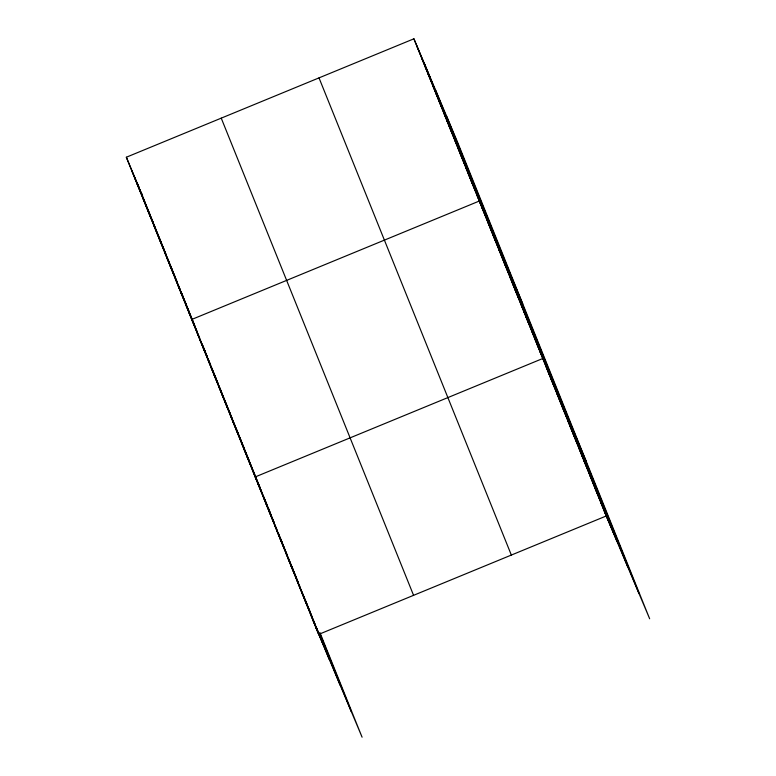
<?xml version="1.0" encoding="UTF-8"?>
<svg xmlns="http://www.w3.org/2000/svg" width="776" height="776" viewBox="0 0 776 776"><rect width="100%" height="100%" fill="white"/><g stroke="black" fill="none" stroke-linecap="round" stroke-linejoin="round"><path stroke-width="1.16" d="M606.24 515.982L318.674 634.409L126.343 157.227L413.909 38.8L457.326 141.591L649.658 618.773L606.24 515.982L413.909 38.8M542.773 358.512L255.197 476.939L266.702 504.157M416.634 45.561L429.991 77.493M422.086 59.083L432.717 84.254M424.811 65.844L435.443 91.015M427.537 72.604L440.894 104.527M432.979 86.117L443.62 111.288M435.705 92.877L446.336 118.049M438.43 99.638L451.787 131.571M443.882 113.16L454.513 138.332M446.607 119.921L457.239 145.093M449.333 126.682L462.69 158.614M454.785 140.204L465.416 165.375M457.5 146.965L468.141 172.136M460.226 153.726L473.583 185.648M465.678 167.238L476.309 192.409M468.403 173.999L479.035 199.17M471.129 180.76L484.486 212.692M476.58 194.281L487.212 219.453M522.723 303.833L479.306 201.042L191.73 319.47L205.126 351.489L202.361 344.641M482.061 207.89L495.457 239.91M487.58 221.577L498.211 246.749M490.345 228.425L500.976 253.597M493.1 235.274L506.495 267.293M498.619 248.97L509.25 274.141M501.374 255.818L512.014 280.99M504.138 262.657L517.534 294.676M509.657 276.353L520.289 301.524M512.412 283.201L523.053 308.373M515.177 290.049L528.572 322.069M520.696 303.736L531.327 328.908M523.451 310.584L534.092 335.756M526.215 317.433L539.601 349.452M531.735 331.129L542.366 356.3M534.489 337.977L545.121 363.139M537.254 344.816L547.885 369.987M540.009 351.664L586.19 461.303M545.528 365.36L556.159 390.532M548.293 372.208L558.924 397.38M551.047 379.057L564.443 411.067M556.567 392.743L567.198 417.915M559.331 399.591L569.962 424.763M562.086 406.44L575.482 438.459M567.605 420.136L578.236 445.298M570.37 426.975L581.001 452.146M573.125 433.823L586.52 465.842M578.644 447.519L589.275 472.691M581.408 454.367L592.039 479.539M584.163 461.206L597.559 493.226M589.682 474.902L600.314 500.074M592.447 481.75L603.078 506.922M595.202 488.599L608.597 520.618M600.721 502.285L611.352 527.457M603.486 509.134L614.117 534.305M126.343 157.227L139.234 188.064M141.3 192.642L142.6 195.717M131.794 170.749L142.425 195.921L139.699 189.16M134.51 177.51L144.685 201.585M137.236 184.271L150.137 215.107M142.687 197.793L153.318 222.964L150.593 216.203M145.413 204.554L155.578 228.629M148.138 211.305L161.495 243.237M153.59 224.827L164.221 249.998M156.316 231.588L166.481 255.663M159.031 238.348L172.398 270.281M164.483 251.87L175.114 277.042M167.209 258.631L177.384 282.707M169.934 265.392L180.517 290.757M181.439 292.94L182.826 296.228M175.386 278.914L186.017 304.085L180.954 291.524M178.111 285.675L188.743 310.837M180.837 292.426L193.728 323.262M186.279 305.948L196.92 331.119M189.004 312.709L199.636 337.88M197.249 333.166L207.425 357.241M200.014 340.014L210.645 365.186L207.881 358.337M202.769 346.853L216.164 378.872L213.4 372.024M208.288 360.549L218.463 384.624M211.053 367.397L221.684 392.569M213.807 374.245L229.958 413.104L219.327 387.932M222.091 394.78L232.257 418.856L230.356 414.083M224.846 401.628L237.776 432.552M230.365 415.325L240.996 440.496L238.242 433.648M233.13 422.173L243.761 447.335M235.885 429.012L248.815 459.935M241.404 442.708L254.8 474.728L244.159 449.556M246.923 456.404L260.319 488.414L257.554 481.576M252.442 470.091L261.221 490.888M268.428 508.261L269.728 511.335M257.962 483.787L271.358 515.807L268.593 508.959M263.481 497.484L274.112 522.655L271.745 516.787M266.236 504.322L276.877 529.494M269 511.171L281.93 542.094M274.52 524.867L283.764 546.75M277.274 531.715L287.45 555.791M280.039 538.563L293.425 570.573M285.558 552.25L296.19 577.422M288.313 559.098L298.488 583.174M291.078 565.947L304.464 597.966M296.597 579.643L306.762 603.718M299.352 586.481L309.983 611.653L307.228 604.814M302.116 593.33L312.282 617.405M304.871 600.178L317.801 631.101M310.39 613.874L321.022 639.046M313.155 620.722L323.786 645.884M315.91 627.561L362.091 737.2L319.906 632.547M446.51 115.973L638.842 593.155M435.365 89.589L627.697 566.771M424.54 63.971L616.872 541.153M319.014 77.881L511.345 555.063M221.238 118.146L413.569 595.328M319.731 633.342L351.266 711.582M319.227 633.361L340.121 685.198M137.362 183.369L139.311 188.19M142.813 196.881L150.204 215.233M153.706 223.924L155.656 228.755M156.044 229.715L158.77 236.476M159.158 237.446L166.559 255.799M166.947 256.759L169.672 263.52M170.06 264.49L177.452 282.833M177.84 283.803L180.566 290.563M186.405 305.046L193.806 323.398M194.194 324.358L195.358 327.259M205.514 352.469L207.493 357.358M211.033 366.156L213.012 371.044M216.552 379.852L218.531 384.741M218.919 385.72L226.805 405.285M232.722 419.952L235.477 426.8M235.875 427.78L237.844 432.668M241.394 441.466L248.883 460.052M249.28 461.031L251.637 466.9M255.188 475.707L257.157 480.596M260.707 489.394L262.676 494.283M263.074 495.263L268.195 507.979M278.448 533.413L279.632 536.342M280.029 537.322L281.998 542.211M282.386 543.19L285.151 550.038M285.549 551.018L287.518 555.907M287.906 556.887L290.67 563.735M291.068 564.705L298.556 583.29M298.944 584.27L299.74 586.229M304.861 598.946L306.83 603.835M310.381 612.633L312.35 617.521M312.747 618.501L315.502 625.349M315.9 626.329L317.869 631.218M318.267 632.197L329.305 659.581"/></g></svg>
